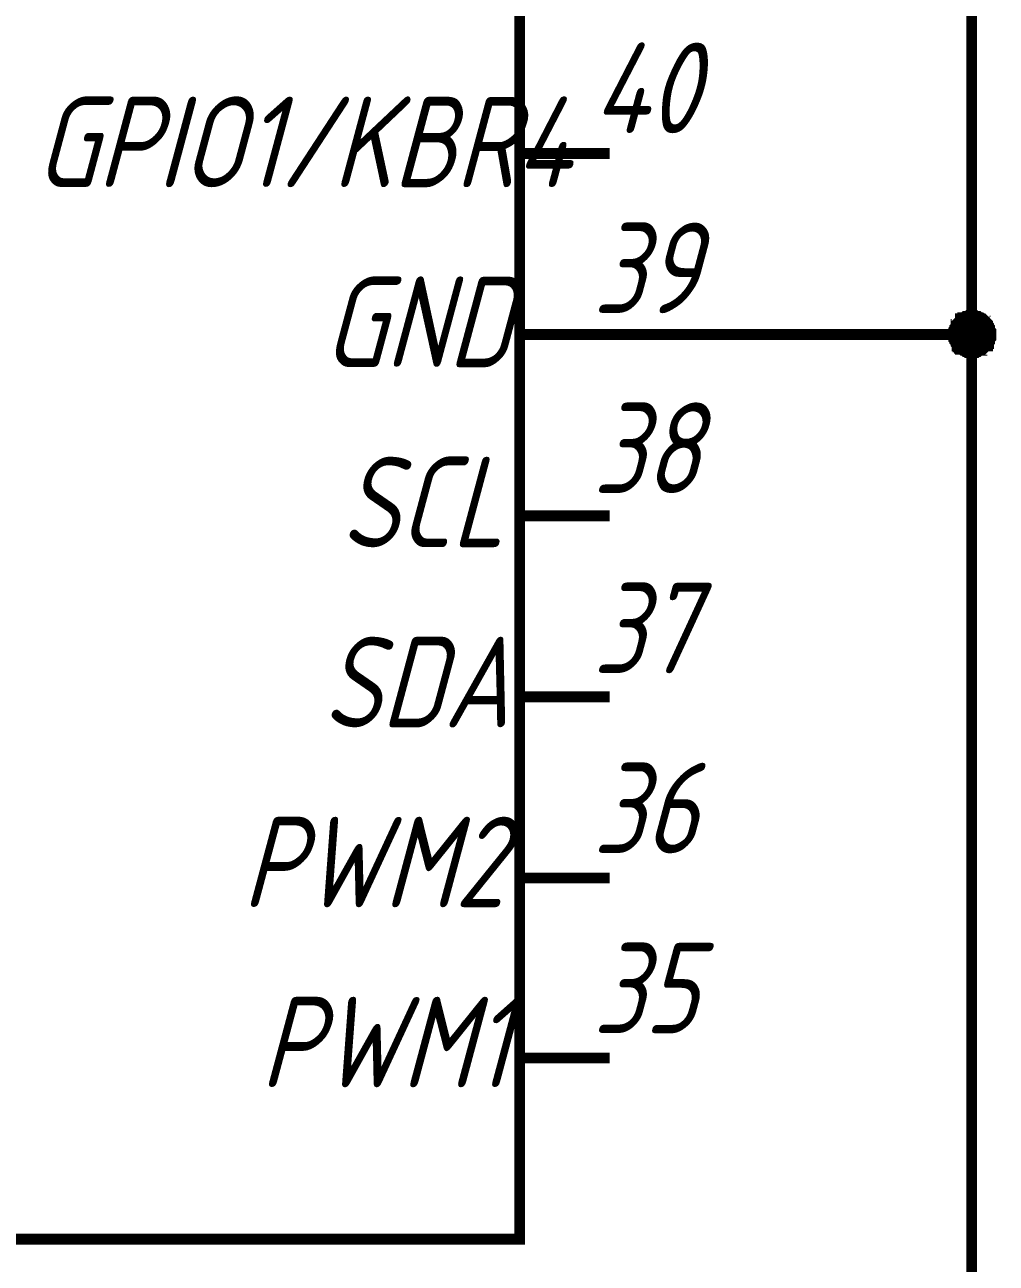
# Model space of a CAD drawing. Header units: millimetres. Extents: x 101 to 942, y 57 to 651.
# Drawn here: x 731.33 to 758.17, y 378.13 to 412.33 of the extents above; entities that cross this region are included whole.
import ezdxf

# ---------------------------------------------------------------- set-up
doc = ezdxf.new("R2010")
doc.units = ezdxf.units.MM
doc.header["$LTSCALE"] = 0.5
doc.layers.add('Sheet', color=255, linetype='Continuous')
doc.styles.add('GOST type A0', font='', dxfattribs={"oblique": 15, "height": 3.5})
doc.styles.get('GOST type A0').set_extended_font_data('GOST type A')

msp = doc.modelspace()

# ---------------------------------------------------------------- linework, layer by layer
at = {"layer": 'Sheet', "color": 7, "const_width": 0.3}
msp.add_lwpolyline([(687.521, 553.796), (745.006, 553.796), (745.006, 378.796), (687.521, 378.796), (687.521, 553.796)], close=True, dxfattribs=at)
at = {"layer": 'Sheet', "color": 7}
for points, const_width in [([(747.49, 428.783), (757.49, 428.783), (757.49, 403.774), (757.49, 373.794)], 0.3), ([(745.006, 408.776), (747.49, 408.776)], 0.3), ([(756.993, 403.774), (756.993, 403.805), (756.993, 403.836), (756.993, 403.836), (756.993, 403.867), (756.993, 403.898), (757.024, 403.929), (757.024, 403.96), (757.024, 403.96), (757.055, 403.991), (757.055, 404.022), (757.055, 404.053), (757.087, 404.053), (757.087, 404.084), (757.118, 404.115), (757.118, 404.115), (757.149, 404.147), (757.149, 404.147), (757.18, 404.178), (757.18, 404.209), (757.211, 404.209), (757.242, 404.209), (757.242, 404.24), (757.273, 404.24), (757.304, 404.271), (757.304, 404.271), (757.335, 404.271), (757.366, 404.271), (757.397, 404.302), (757.428, 404.302), (757.428, 404.302), (757.459, 404.302), (757.49, 404.302)], 0.3), ([(756.993, 403.774), (756.993, 403.805), (756.993, 403.836), (756.993, 403.836), (756.993, 403.867), (756.993, 403.898), (757.024, 403.929), (757.024, 403.96), (757.024, 403.96), (757.055, 403.991), (757.055, 404.022), (757.055, 404.053), (757.087, 404.053), (757.087, 404.084), (757.118, 404.115), (757.118, 404.115), (757.149, 404.147), (757.149, 404.147), (757.18, 404.178), (757.18, 404.209), (757.211, 404.209), (757.242, 404.209), (757.242, 404.24), (757.273, 404.24), (757.304, 404.271), (757.304, 404.271), (757.335, 404.271), (757.366, 404.271), (757.397, 404.302), (757.428, 404.302), (757.428, 404.302), (757.459, 404.302), (757.49, 404.302)], 0.3), ([(756.993, 403.774), (756.993, 403.805), (756.993, 403.836), (756.993, 403.836), (756.993, 403.867), (756.993, 403.898), (757.024, 403.929), (757.024, 403.96), (757.024, 403.96), (757.055, 403.991), (757.055, 404.022), (757.055, 404.053), (757.087, 404.053), (757.087, 404.084), (757.118, 404.115), (757.118, 404.115), (757.149, 404.147), (757.149, 404.147), (757.18, 404.178), (757.18, 404.209), (757.211, 404.209), (757.242, 404.209), (757.242, 404.24), (757.273, 404.24), (757.304, 404.271), (757.304, 404.271), (757.335, 404.271), (757.366, 404.271), (757.397, 404.302), (757.428, 404.302), (757.428, 404.302), (757.459, 404.302), (757.49, 404.302)], 0.3), ([(756.993, 403.774), (756.993, 403.805), (756.993, 403.836), (756.993, 403.836), (756.993, 403.867), (756.993, 403.898), (757.024, 403.929), (757.024, 403.96), (757.024, 403.96), (757.055, 403.991), (757.055, 404.022), (757.055, 404.053), (757.087, 404.053), (757.087, 404.084), (757.118, 404.115), (757.118, 404.115), (757.149, 404.147), (757.149, 404.147), (757.18, 404.178), (757.18, 404.209), (757.211, 404.209), (757.242, 404.209), (757.242, 404.24), (757.273, 404.24), (757.304, 404.271), (757.304, 404.271), (757.335, 404.271), (757.366, 404.271), (757.397, 404.302), (757.428, 404.302), (757.428, 404.302), (757.459, 404.302), (757.49, 404.302)], 0.3), ([(756.993, 403.774), (756.993, 403.805), (756.993, 403.836), (756.993, 403.836), (756.993, 403.867), (756.993, 403.898), (757.024, 403.929), (757.024, 403.96), (757.024, 403.96), (757.055, 403.991), (757.055, 404.022), (757.055, 404.053), (757.087, 404.053), (757.087, 404.084), (757.118, 404.115), (757.118, 404.115), (757.149, 404.147), (757.149, 404.147), (757.18, 404.178), (757.18, 404.209), (757.211, 404.209), (757.242, 404.209), (757.242, 404.24), (757.273, 404.24), (757.304, 404.271), (757.304, 404.271), (757.335, 404.271), (757.366, 404.271), (757.397, 404.302), (757.428, 404.302), (757.428, 404.302), (757.459, 404.302), (757.49, 404.302)], 0.0991), ([(756.993, 403.774), (756.993, 403.805), (756.993, 403.836), (756.993, 403.836), (756.993, 403.867), (756.993, 403.898), (757.024, 403.929), (757.024, 403.96), (757.024, 403.96), (757.055, 403.991), (757.055, 404.022), (757.055, 404.053), (757.087, 404.053), (757.087, 404.084), (757.118, 404.115), (757.118, 404.115), (757.149, 404.147), (757.149, 404.147), (757.18, 404.178), (757.18, 404.209), (757.211, 404.209), (757.242, 404.209), (757.242, 404.24), (757.273, 404.24), (757.304, 404.271), (757.304, 404.271), (757.335, 404.271), (757.366, 404.271), (757.397, 404.302), (757.428, 404.302), (757.428, 404.302), (757.459, 404.302), (757.49, 404.302)], 0.0991), ([(756.993, 403.774), (756.993, 403.805), (756.993, 403.836), (756.993, 403.836), (756.993, 403.867), (756.993, 403.898), (757.024, 403.929), (757.024, 403.96), (757.024, 403.96), (757.055, 403.991), (757.055, 404.022), (757.055, 404.053), (757.087, 404.053), (757.087, 404.084), (757.118, 404.115), (757.118, 404.115), (757.149, 404.147), (757.149, 404.147), (757.18, 404.178), (757.18, 404.209), (757.211, 404.209), (757.242, 404.209), (757.242, 404.24), (757.273, 404.24), (757.304, 404.271), (757.304, 404.271), (757.335, 404.271), (757.366, 404.271), (757.397, 404.302), (757.428, 404.302), (757.428, 404.302), (757.459, 404.302), (757.49, 404.302)], 0.0991), ([(756.993, 403.774), (756.993, 403.805), (756.993, 403.836), (756.993, 403.836), (756.993, 403.867), (756.993, 403.898), (757.024, 403.929), (757.024, 403.96), (757.024, 403.96), (757.055, 403.991), (757.055, 404.022), (757.055, 404.053), (757.087, 404.053), (757.087, 404.084), (757.118, 404.115), (757.118, 404.115), (757.149, 404.147), (757.149, 404.147), (757.18, 404.178), (757.18, 404.209), (757.211, 404.209), (757.242, 404.209), (757.242, 404.24), (757.273, 404.24), (757.304, 404.271), (757.304, 404.271), (757.335, 404.271), (757.366, 404.271), (757.397, 404.302), (757.428, 404.302), (757.428, 404.302), (757.459, 404.302), (757.49, 404.302)], 0.0991), ([(757.49, 404.302), (757.49, 404.302)], 0.3), ([(757.49, 404.302), (757.521, 404.302), (757.552, 404.302), (757.552, 404.302), (757.583, 404.302), (757.615, 404.271), (757.646, 404.271), (757.677, 404.271), (757.677, 404.271), (757.708, 404.24), (757.739, 404.24), (757.77, 404.209), (757.77, 404.209), (757.801, 404.209), (757.832, 404.178), (757.832, 404.147), (757.863, 404.147), (757.863, 404.115), (757.894, 404.115), (757.925, 404.084), (757.925, 404.053), (757.925, 404.053), (757.956, 404.022), (757.956, 403.991), (757.987, 403.96), (757.987, 403.96), (757.987, 403.929), (757.987, 403.898), (758.018, 403.867), (758.018, 403.836), (758.018, 403.836), (758.018, 403.805), (758.018, 403.774)], 0.3), ([(757.49, 404.302), (757.49, 404.302)], 0.3), ([(757.49, 404.302), (757.521, 404.302), (757.552, 404.302), (757.552, 404.302), (757.583, 404.302), (757.615, 404.271), (757.646, 404.271), (757.677, 404.271), (757.677, 404.271), (757.708, 404.24), (757.739, 404.24), (757.77, 404.209), (757.77, 404.209), (757.801, 404.209), (757.832, 404.178), (757.832, 404.147), (757.863, 404.147), (757.863, 404.115), (757.894, 404.115), (757.925, 404.084), (757.925, 404.053), (757.925, 404.053), (757.956, 404.022), (757.956, 403.991), (757.987, 403.96), (757.987, 403.96), (757.987, 403.929), (757.987, 403.898), (758.018, 403.867), (758.018, 403.836), (758.018, 403.836), (758.018, 403.805), (758.018, 403.774)], 0.3), ([(757.49, 404.302), (757.49, 404.302)], 0.3), ([(757.49, 404.302), (757.521, 404.302), (757.552, 404.302), (757.552, 404.302), (757.583, 404.302), (757.615, 404.271), (757.646, 404.271), (757.677, 404.271), (757.677, 404.271), (757.708, 404.24), (757.739, 404.24), (757.77, 404.209), (757.77, 404.209), (757.801, 404.209), (757.832, 404.178), (757.832, 404.147), (757.863, 404.147), (757.863, 404.115), (757.894, 404.115), (757.925, 404.084), (757.925, 404.053), (757.925, 404.053), (757.956, 404.022), (757.956, 403.991), (757.987, 403.96), (757.987, 403.96), (757.987, 403.929), (757.987, 403.898), (758.018, 403.867), (758.018, 403.836), (758.018, 403.836), (758.018, 403.805), (758.018, 403.774)], 0.3), ([(757.49, 404.302), (757.49, 404.302)], 0.3), ([(757.49, 404.302), (757.521, 404.302), (757.552, 404.302), (757.552, 404.302), (757.583, 404.302), (757.615, 404.271), (757.646, 404.271), (757.677, 404.271), (757.677, 404.271), (757.708, 404.24), (757.739, 404.24), (757.77, 404.209), (757.77, 404.209), (757.801, 404.209), (757.832, 404.178), (757.832, 404.147), (757.863, 404.147), (757.863, 404.115), (757.894, 404.115), (757.925, 404.084), (757.925, 404.053), (757.925, 404.053), (757.956, 404.022), (757.956, 403.991), (757.987, 403.96), (757.987, 403.96), (757.987, 403.929), (757.987, 403.898), (758.018, 403.867), (758.018, 403.836), (758.018, 403.836), (758.018, 403.805), (758.018, 403.774)], 0.3), ([(757.49, 404.302), (757.49, 404.302)], 0.0991), ([(757.49, 404.302), (757.521, 404.302), (757.552, 404.302), (757.552, 404.302), (757.583, 404.302), (757.615, 404.271), (757.646, 404.271), (757.677, 404.271), (757.677, 404.271), (757.708, 404.24), (757.739, 404.24), (757.77, 404.209), (757.77, 404.209), (757.801, 404.209), (757.832, 404.178), (757.832, 404.147), (757.863, 404.147), (757.863, 404.115), (757.894, 404.115), (757.925, 404.084), (757.925, 404.053), (757.925, 404.053), (757.956, 404.022), (757.956, 403.991), (757.987, 403.96), (757.987, 403.96), (757.987, 403.929), (757.987, 403.898), (758.018, 403.867), (758.018, 403.836), (758.018, 403.836), (758.018, 403.805), (758.018, 403.774)], 0.0991), ([(757.49, 404.302), (757.49, 404.302)], 0.0991), ([(757.49, 404.302), (757.521, 404.302), (757.552, 404.302), (757.552, 404.302), (757.583, 404.302), (757.615, 404.271), (757.646, 404.271), (757.677, 404.271), (757.677, 404.271), (757.708, 404.24), (757.739, 404.24), (757.77, 404.209), (757.77, 404.209), (757.801, 404.209), (757.832, 404.178), (757.832, 404.147), (757.863, 404.147), (757.863, 404.115), (757.894, 404.115), (757.925, 404.084), (757.925, 404.053), (757.925, 404.053), (757.956, 404.022), (757.956, 403.991), (757.987, 403.96), (757.987, 403.96), (757.987, 403.929), (757.987, 403.898), (758.018, 403.867), (758.018, 403.836), (758.018, 403.836), (758.018, 403.805), (758.018, 403.774)], 0.0991), ([(757.49, 404.302), (757.49, 404.302)], 0.0991), ([(757.49, 404.302), (757.521, 404.302), (757.552, 404.302), (757.552, 404.302), (757.583, 404.302), (757.615, 404.271), (757.646, 404.271), (757.677, 404.271), (757.677, 404.271), (757.708, 404.24), (757.739, 404.24), (757.77, 404.209), (757.77, 404.209), (757.801, 404.209), (757.832, 404.178), (757.832, 404.147), (757.863, 404.147), (757.863, 404.115), (757.894, 404.115), (757.925, 404.084), (757.925, 404.053), (757.925, 404.053), (757.956, 404.022), (757.956, 403.991), (757.987, 403.96), (757.987, 403.96), (757.987, 403.929), (757.987, 403.898), (758.018, 403.867), (758.018, 403.836), (758.018, 403.836), (758.018, 403.805), (758.018, 403.774)], 0.0991), ([(757.49, 404.302), (757.49, 404.302)], 0.0991), ([(757.49, 404.302), (757.521, 404.302), (757.552, 404.302), (757.552, 404.302), (757.583, 404.302), (757.615, 404.271), (757.646, 404.271), (757.677, 404.271), (757.677, 404.271), (757.708, 404.24), (757.739, 404.24), (757.77, 404.209), (757.77, 404.209), (757.801, 404.209), (757.832, 404.178), (757.832, 404.147), (757.863, 404.147), (757.863, 404.115), (757.894, 404.115), (757.925, 404.084), (757.925, 404.053), (757.925, 404.053), (757.956, 404.022), (757.956, 403.991), (757.987, 403.96), (757.987, 403.96), (757.987, 403.929), (757.987, 403.898), (758.018, 403.867), (758.018, 403.836), (758.018, 403.836), (758.018, 403.805), (758.018, 403.774)], 0.0991), ([(745.006, 403.774), (747.49, 403.774)], 0.3), ([(747.49, 403.774), (757.49, 403.774)], 0.3), ([(757.49, 403.277), (757.459, 403.277), (757.428, 403.277), (757.428, 403.277), (757.397, 403.277), (757.366, 403.277), (757.335, 403.308), (757.304, 403.308), (757.304, 403.308), (757.273, 403.339), (757.242, 403.339), (757.242, 403.339), (757.211, 403.37), (757.18, 403.37), (757.18, 403.401), (757.149, 403.401), (757.149, 403.432), (757.118, 403.432), (757.118, 403.463), (757.087, 403.463), (757.087, 403.494), (757.055, 403.525), (757.055, 403.525), (757.055, 403.556), (757.024, 403.587), (757.024, 403.587), (757.024, 403.618), (756.993, 403.649), (756.993, 403.681), (756.993, 403.712), (756.993, 403.712), (756.993, 403.743), (756.993, 403.774)], 0.3), ([(756.993, 403.774), (756.993, 403.774)], 0.3), ([(757.49, 403.277), (757.459, 403.277), (757.428, 403.277), (757.428, 403.277), (757.397, 403.277), (757.366, 403.277), (757.335, 403.308), (757.304, 403.308), (757.304, 403.308), (757.273, 403.339), (757.242, 403.339), (757.242, 403.339), (757.211, 403.37), (757.18, 403.37), (757.18, 403.401), (757.149, 403.401), (757.149, 403.432), (757.118, 403.432), (757.118, 403.463), (757.087, 403.463), (757.087, 403.494), (757.055, 403.525), (757.055, 403.525), (757.055, 403.556), (757.024, 403.587), (757.024, 403.587), (757.024, 403.618), (756.993, 403.649), (756.993, 403.681), (756.993, 403.712), (756.993, 403.712), (756.993, 403.743), (756.993, 403.774)], 0.3), ([(756.993, 403.774), (756.993, 403.774)], 0.3), ([(757.49, 403.277), (757.459, 403.277), (757.428, 403.277), (757.428, 403.277), (757.397, 403.277), (757.366, 403.277), (757.335, 403.308), (757.304, 403.308), (757.304, 403.308), (757.273, 403.339), (757.242, 403.339), (757.242, 403.339), (757.211, 403.37), (757.18, 403.37), (757.18, 403.401), (757.149, 403.401), (757.149, 403.432), (757.118, 403.432), (757.118, 403.463), (757.087, 403.463), (757.087, 403.494), (757.055, 403.525), (757.055, 403.525), (757.055, 403.556), (757.024, 403.587), (757.024, 403.587), (757.024, 403.618), (756.993, 403.649), (756.993, 403.681), (756.993, 403.712), (756.993, 403.712), (756.993, 403.743), (756.993, 403.774)], 0.3), ([(756.993, 403.774), (756.993, 403.774)], 0.3), ([(757.49, 403.277), (757.459, 403.277), (757.428, 403.277), (757.428, 403.277), (757.397, 403.277), (757.366, 403.277), (757.335, 403.308), (757.304, 403.308), (757.304, 403.308), (757.273, 403.339), (757.242, 403.339), (757.242, 403.339), (757.211, 403.37), (757.18, 403.37), (757.18, 403.401), (757.149, 403.401), (757.149, 403.432), (757.118, 403.432), (757.118, 403.463), (757.087, 403.463), (757.087, 403.494), (757.055, 403.525), (757.055, 403.525), (757.055, 403.556), (757.024, 403.587), (757.024, 403.587), (757.024, 403.618), (756.993, 403.649), (756.993, 403.681), (756.993, 403.712), (756.993, 403.712), (756.993, 403.743), (756.993, 403.774)], 0.3), ([(756.993, 403.774), (756.993, 403.774)], 0.3), ([(758.018, 403.774), (758.018, 403.743), (758.018, 403.712), (758.018, 403.712), (758.018, 403.681), (757.987, 403.649), (757.987, 403.618), (757.987, 403.587), (757.987, 403.587), (757.956, 403.556), (757.956, 403.525), (757.925, 403.525), (757.925, 403.494), (757.925, 403.463), (757.894, 403.463), (757.863, 403.432), (757.863, 403.432), (757.832, 403.401), (757.832, 403.401), (757.801, 403.37), (757.77, 403.37), (757.77, 403.339), (757.739, 403.339), (757.708, 403.339), (757.677, 403.308), (757.677, 403.308), (757.646, 403.308), (757.615, 403.277), (757.583, 403.277), (757.552, 403.277), (757.552, 403.277), (757.521, 403.277), (757.49, 403.277)], 0.3), ([(758.018, 403.774), (758.018, 403.743), (758.018, 403.712), (758.018, 403.712), (758.018, 403.681), (757.987, 403.649), (757.987, 403.618), (757.987, 403.587), (757.987, 403.587), (757.956, 403.556), (757.956, 403.525), (757.925, 403.525), (757.925, 403.494), (757.925, 403.463), (757.894, 403.463), (757.863, 403.432), (757.863, 403.432), (757.832, 403.401), (757.832, 403.401), (757.801, 403.37), (757.77, 403.37), (757.77, 403.339), (757.739, 403.339), (757.708, 403.339), (757.677, 403.308), (757.677, 403.308), (757.646, 403.308), (757.615, 403.277), (757.583, 403.277), (757.552, 403.277), (757.552, 403.277), (757.521, 403.277), (757.49, 403.277)], 0.3), ([(758.018, 403.774), (758.018, 403.743), (758.018, 403.712), (758.018, 403.712), (758.018, 403.681), (757.987, 403.649), (757.987, 403.618), (757.987, 403.587), (757.987, 403.587), (757.956, 403.556), (757.956, 403.525), (757.925, 403.525), (757.925, 403.494), (757.925, 403.463), (757.894, 403.463), (757.863, 403.432), (757.863, 403.432), (757.832, 403.401), (757.832, 403.401), (757.801, 403.37), (757.77, 403.37), (757.77, 403.339), (757.739, 403.339), (757.708, 403.339), (757.677, 403.308), (757.677, 403.308), (757.646, 403.308), (757.615, 403.277), (757.583, 403.277), (757.552, 403.277), (757.552, 403.277), (757.521, 403.277), (757.49, 403.277)], 0.3), ([(758.018, 403.774), (758.018, 403.743), (758.018, 403.712), (758.018, 403.712), (758.018, 403.681), (757.987, 403.649), (757.987, 403.618), (757.987, 403.587), (757.987, 403.587), (757.956, 403.556), (757.956, 403.525), (757.925, 403.525), (757.925, 403.494), (757.925, 403.463), (757.894, 403.463), (757.863, 403.432), (757.863, 403.432), (757.832, 403.401), (757.832, 403.401), (757.801, 403.37), (757.77, 403.37), (757.77, 403.339), (757.739, 403.339), (757.708, 403.339), (757.677, 403.308), (757.677, 403.308), (757.646, 403.308), (757.615, 403.277), (757.583, 403.277), (757.552, 403.277), (757.552, 403.277), (757.521, 403.277), (757.49, 403.277)], 0.3), ([(758.018, 403.774), (758.018, 403.774), (758.018, 403.774), (758.018, 403.774), (758.018, 403.774), (758.018, 403.774), (758.018, 403.774), (758.018, 403.774), (758.018, 403.774), (758.018, 403.774), (758.018, 403.774), (758.018, 403.774), (758.018, 403.774), (758.018, 403.774), (758.018, 403.774), (758.018, 403.774), (758.018, 403.774), (758.018, 403.774), (758.018, 403.774), (758.018, 403.774), (758.018, 403.774), (758.018, 403.774), (758.018, 403.774), (758.018, 403.774), (758.018, 403.774), (758.018, 403.774), (758.018, 403.774), (758.018, 403.774), (758.018, 403.774), (758.018, 403.774), (758.018, 403.774), (758.018, 403.774), (758.018, 403.774)], 0.3), ([(758.018, 403.774), (758.018, 403.774)], 0.3), ([(758.018, 403.774), (758.018, 403.774), (758.018, 403.774), (758.018, 403.774), (758.018, 403.774), (758.018, 403.774), (758.018, 403.774), (758.018, 403.774), (758.018, 403.774), (758.018, 403.774), (758.018, 403.774), (758.018, 403.774), (758.018, 403.774), (758.018, 403.774), (758.018, 403.774), (758.018, 403.774), (758.018, 403.774), (758.018, 403.774), (758.018, 403.774), (758.018, 403.774), (758.018, 403.774), (758.018, 403.774), (758.018, 403.774), (758.018, 403.774), (758.018, 403.774), (758.018, 403.774), (758.018, 403.774), (758.018, 403.774), (758.018, 403.774), (758.018, 403.774), (758.018, 403.774), (758.018, 403.774), (758.018, 403.774)], 0.3), ([(758.018, 403.774), (758.018, 403.774)], 0.3), ([(758.018, 403.774), (758.018, 403.774), (758.018, 403.774), (758.018, 403.774), (758.018, 403.774), (758.018, 403.774), (758.018, 403.774), (758.018, 403.774), (758.018, 403.774), (758.018, 403.774), (758.018, 403.774), (758.018, 403.774), (758.018, 403.774), (758.018, 403.774), (758.018, 403.774), (758.018, 403.774), (758.018, 403.774), (758.018, 403.774), (758.018, 403.774), (758.018, 403.774), (758.018, 403.774), (758.018, 403.774), (758.018, 403.774), (758.018, 403.774), (758.018, 403.774), (758.018, 403.774), (758.018, 403.774), (758.018, 403.774), (758.018, 403.774), (758.018, 403.774), (758.018, 403.774), (758.018, 403.774), (758.018, 403.774)], 0.3), ([(758.018, 403.774), (758.018, 403.774)], 0.3), ([(758.018, 403.774), (758.018, 403.774), (758.018, 403.774), (758.018, 403.774), (758.018, 403.774), (758.018, 403.774), (758.018, 403.774), (758.018, 403.774), (758.018, 403.774), (758.018, 403.774), (758.018, 403.774), (758.018, 403.774), (758.018, 403.774), (758.018, 403.774), (758.018, 403.774), (758.018, 403.774), (758.018, 403.774), (758.018, 403.774), (758.018, 403.774), (758.018, 403.774), (758.018, 403.774), (758.018, 403.774), (758.018, 403.774), (758.018, 403.774), (758.018, 403.774), (758.018, 403.774), (758.018, 403.774), (758.018, 403.774), (758.018, 403.774), (758.018, 403.774), (758.018, 403.774), (758.018, 403.774), (758.018, 403.774)], 0.3), ([(758.018, 403.774), (758.018, 403.774)], 0.3), ([(757.49, 403.277), (757.459, 403.277), (757.428, 403.277), (757.428, 403.277), (757.397, 403.277), (757.366, 403.277), (757.335, 403.308), (757.304, 403.308), (757.304, 403.308), (757.273, 403.339), (757.242, 403.339), (757.242, 403.339), (757.211, 403.37), (757.18, 403.37), (757.18, 403.401), (757.149, 403.401), (757.149, 403.432), (757.118, 403.432), (757.118, 403.463), (757.087, 403.463), (757.087, 403.494), (757.055, 403.525), (757.055, 403.525), (757.055, 403.556), (757.024, 403.587), (757.024, 403.587), (757.024, 403.618), (756.993, 403.649), (756.993, 403.681), (756.993, 403.712), (756.993, 403.712), (756.993, 403.743), (756.993, 403.774)], 0.0991), ([(756.993, 403.774), (756.993, 403.774)], 0.0991), ([(757.49, 403.277), (757.459, 403.277), (757.428, 403.277), (757.428, 403.277), (757.397, 403.277), (757.366, 403.277), (757.335, 403.308), (757.304, 403.308), (757.304, 403.308), (757.273, 403.339), (757.242, 403.339), (757.242, 403.339), (757.211, 403.37), (757.18, 403.37), (757.18, 403.401), (757.149, 403.401), (757.149, 403.432), (757.118, 403.432), (757.118, 403.463), (757.087, 403.463), (757.087, 403.494), (757.055, 403.525), (757.055, 403.525), (757.055, 403.556), (757.024, 403.587), (757.024, 403.587), (757.024, 403.618), (756.993, 403.649), (756.993, 403.681), (756.993, 403.712), (756.993, 403.712), (756.993, 403.743), (756.993, 403.774)], 0.0991), ([(756.993, 403.774), (756.993, 403.774)], 0.0991), ([(757.49, 403.277), (757.459, 403.277), (757.428, 403.277), (757.428, 403.277), (757.397, 403.277), (757.366, 403.277), (757.335, 403.308), (757.304, 403.308), (757.304, 403.308), (757.273, 403.339), (757.242, 403.339), (757.242, 403.339), (757.211, 403.37), (757.18, 403.37), (757.18, 403.401), (757.149, 403.401), (757.149, 403.432), (757.118, 403.432), (757.118, 403.463), (757.087, 403.463), (757.087, 403.494), (757.055, 403.525), (757.055, 403.525), (757.055, 403.556), (757.024, 403.587), (757.024, 403.587), (757.024, 403.618), (756.993, 403.649), (756.993, 403.681), (756.993, 403.712), (756.993, 403.712), (756.993, 403.743), (756.993, 403.774)], 0.0991), ([(756.993, 403.774), (756.993, 403.774)], 0.0991), ([(757.49, 403.277), (757.459, 403.277), (757.428, 403.277), (757.428, 403.277), (757.397, 403.277), (757.366, 403.277), (757.335, 403.308), (757.304, 403.308), (757.304, 403.308), (757.273, 403.339), (757.242, 403.339), (757.242, 403.339), (757.211, 403.37), (757.18, 403.37), (757.18, 403.401), (757.149, 403.401), (757.149, 403.432), (757.118, 403.432), (757.118, 403.463), (757.087, 403.463), (757.087, 403.494), (757.055, 403.525), (757.055, 403.525), (757.055, 403.556), (757.024, 403.587), (757.024, 403.587), (757.024, 403.618), (756.993, 403.649), (756.993, 403.681), (756.993, 403.712), (756.993, 403.712), (756.993, 403.743), (756.993, 403.774)], 0.0991), ([(756.993, 403.774), (756.993, 403.774)], 0.0991), ([(758.018, 403.774), (758.018, 403.743), (758.018, 403.712), (758.018, 403.712), (758.018, 403.681), (757.987, 403.649), (757.987, 403.618), (757.987, 403.587), (757.987, 403.587), (757.956, 403.556), (757.956, 403.525), (757.925, 403.525), (757.925, 403.494), (757.925, 403.463), (757.894, 403.463), (757.863, 403.432), (757.863, 403.432), (757.832, 403.401), (757.832, 403.401), (757.801, 403.37), (757.77, 403.37), (757.77, 403.339), (757.739, 403.339), (757.708, 403.339), (757.677, 403.308), (757.677, 403.308), (757.646, 403.308), (757.615, 403.277), (757.583, 403.277), (757.552, 403.277), (757.552, 403.277), (757.521, 403.277), (757.49, 403.277)], 0.0991), ([(758.018, 403.774), (758.018, 403.743), (758.018, 403.712), (758.018, 403.712), (758.018, 403.681), (757.987, 403.649), (757.987, 403.618), (757.987, 403.587), (757.987, 403.587), (757.956, 403.556), (757.956, 403.525), (757.925, 403.525), (757.925, 403.494), (757.925, 403.463), (757.894, 403.463), (757.863, 403.432), (757.863, 403.432), (757.832, 403.401), (757.832, 403.401), (757.801, 403.37), (757.77, 403.37), (757.77, 403.339), (757.739, 403.339), (757.708, 403.339), (757.677, 403.308), (757.677, 403.308), (757.646, 403.308), (757.615, 403.277), (757.583, 403.277), (757.552, 403.277), (757.552, 403.277), (757.521, 403.277), (757.49, 403.277)], 0.0991), ([(758.018, 403.774), (758.018, 403.743), (758.018, 403.712), (758.018, 403.712), (758.018, 403.681), (757.987, 403.649), (757.987, 403.618), (757.987, 403.587), (757.987, 403.587), (757.956, 403.556), (757.956, 403.525), (757.925, 403.525), (757.925, 403.494), (757.925, 403.463), (757.894, 403.463), (757.863, 403.432), (757.863, 403.432), (757.832, 403.401), (757.832, 403.401), (757.801, 403.37), (757.77, 403.37), (757.77, 403.339), (757.739, 403.339), (757.708, 403.339), (757.677, 403.308), (757.677, 403.308), (757.646, 403.308), (757.615, 403.277), (757.583, 403.277), (757.552, 403.277), (757.552, 403.277), (757.521, 403.277), (757.49, 403.277)], 0.0991), ([(758.018, 403.774), (758.018, 403.743), (758.018, 403.712), (758.018, 403.712), (758.018, 403.681), (757.987, 403.649), (757.987, 403.618), (757.987, 403.587), (757.987, 403.587), (757.956, 403.556), (757.956, 403.525), (757.925, 403.525), (757.925, 403.494), (757.925, 403.463), (757.894, 403.463), (757.863, 403.432), (757.863, 403.432), (757.832, 403.401), (757.832, 403.401), (757.801, 403.37), (757.77, 403.37), (757.77, 403.339), (757.739, 403.339), (757.708, 403.339), (757.677, 403.308), (757.677, 403.308), (757.646, 403.308), (757.615, 403.277), (757.583, 403.277), (757.552, 403.277), (757.552, 403.277), (757.521, 403.277), (757.49, 403.277)], 0.0991), ([(758.018, 403.774), (758.018, 403.774), (758.018, 403.774), (758.018, 403.774), (758.018, 403.774), (758.018, 403.774), (758.018, 403.774), (758.018, 403.774), (758.018, 403.774), (758.018, 403.774), (758.018, 403.774), (758.018, 403.774), (758.018, 403.774), (758.018, 403.774), (758.018, 403.774), (758.018, 403.774), (758.018, 403.774), (758.018, 403.774), (758.018, 403.774), (758.018, 403.774), (758.018, 403.774), (758.018, 403.774), (758.018, 403.774), (758.018, 403.774), (758.018, 403.774), (758.018, 403.774), (758.018, 403.774), (758.018, 403.774), (758.018, 403.774), (758.018, 403.774), (758.018, 403.774), (758.018, 403.774), (758.018, 403.774)], 0.0991), ([(758.018, 403.774), (758.018, 403.774)], 0.0991), ([(758.018, 403.774), (758.018, 403.774), (758.018, 403.774), (758.018, 403.774), (758.018, 403.774), (758.018, 403.774), (758.018, 403.774), (758.018, 403.774), (758.018, 403.774), (758.018, 403.774), (758.018, 403.774), (758.018, 403.774), (758.018, 403.774), (758.018, 403.774), (758.018, 403.774), (758.018, 403.774), (758.018, 403.774), (758.018, 403.774), (758.018, 403.774), (758.018, 403.774), (758.018, 403.774), (758.018, 403.774), (758.018, 403.774), (758.018, 403.774), (758.018, 403.774), (758.018, 403.774), (758.018, 403.774), (758.018, 403.774), (758.018, 403.774), (758.018, 403.774), (758.018, 403.774), (758.018, 403.774), (758.018, 403.774)], 0.0991), ([(758.018, 403.774), (758.018, 403.774)], 0.0991), ([(758.018, 403.774), (758.018, 403.774), (758.018, 403.774), (758.018, 403.774), (758.018, 403.774), (758.018, 403.774), (758.018, 403.774), (758.018, 403.774), (758.018, 403.774), (758.018, 403.774), (758.018, 403.774), (758.018, 403.774), (758.018, 403.774), (758.018, 403.774), (758.018, 403.774), (758.018, 403.774), (758.018, 403.774), (758.018, 403.774), (758.018, 403.774), (758.018, 403.774), (758.018, 403.774), (758.018, 403.774), (758.018, 403.774), (758.018, 403.774), (758.018, 403.774), (758.018, 403.774), (758.018, 403.774), (758.018, 403.774), (758.018, 403.774), (758.018, 403.774), (758.018, 403.774), (758.018, 403.774), (758.018, 403.774)], 0.0991), ([(758.018, 403.774), (758.018, 403.774)], 0.0991), ([(758.018, 403.774), (758.018, 403.774), (758.018, 403.774), (758.018, 403.774), (758.018, 403.774), (758.018, 403.774), (758.018, 403.774), (758.018, 403.774), (758.018, 403.774), (758.018, 403.774), (758.018, 403.774), (758.018, 403.774), (758.018, 403.774), (758.018, 403.774), (758.018, 403.774), (758.018, 403.774), (758.018, 403.774), (758.018, 403.774), (758.018, 403.774), (758.018, 403.774), (758.018, 403.774), (758.018, 403.774), (758.018, 403.774), (758.018, 403.774), (758.018, 403.774), (758.018, 403.774), (758.018, 403.774), (758.018, 403.774), (758.018, 403.774), (758.018, 403.774), (758.018, 403.774), (758.018, 403.774), (758.018, 403.774)], 0.0991), ([(758.018, 403.774), (758.018, 403.774)], 0.0991), ([(745.006, 398.772), (747.49, 398.772)], 0.3), ([(745.006, 393.77), (747.49, 393.77)], 0.3), ([(745.006, 388.768), (747.49, 388.768)], 0.3), ([(745.006, 383.798), (747.49, 383.798)], 0.3)]:
    msp.add_lwpolyline(points, dxfattribs=dict(at, const_width=const_width))
at = {"layer": 'Sheet', "color": 7, "const_width": 0.508}
msp.add_lwpolyline([(757.309, 403.797, 1), (757.817, 403.797, 1)], format="xyb", close=True, dxfattribs=at)

# ---------------------------------------------------------------- texts
at = {"layer": 'Sheet', "color": 7, "style": 'GOST type A0', "oblique": 15}
for s, p in [('40', (747.024, 409.335)), ('GPIO1/KBR4', (731.621, 407.844)), ('39', (747.024, 404.364)), ('GND', (739.571, 402.873)), ('38', (747.024, 399.393)), ('SCL', (740.068, 397.902)), ('37', (747.024, 394.423)), ('SDA', (739.571, 392.931)), ('36', (747.024, 389.452)), ('PWM2', (737.335, 387.961)), ('35', (747.024, 384.481)), ('PWM1', (737.832, 382.99))]:
    msp.add_text(s, height=2.5, dxfattribs=at).set_placement(p)

doc.saveas('drawing.dxf')
